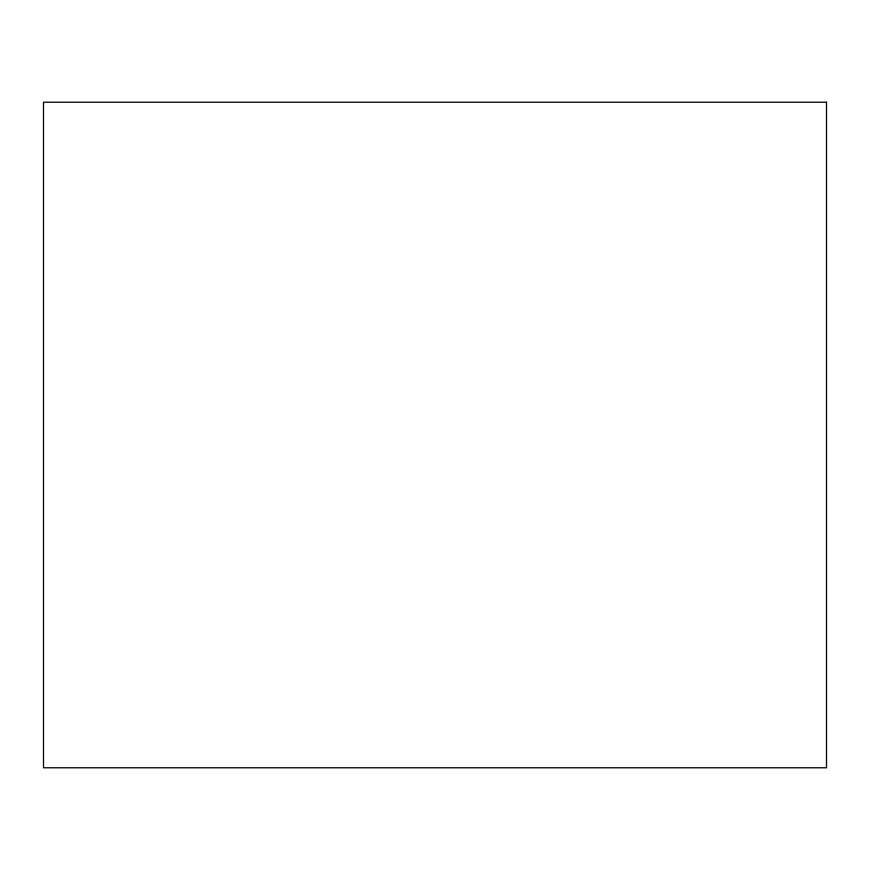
<?xml version="1.0" encoding="UTF-8"?>
<svg xmlns="http://www.w3.org/2000/svg" width="870" height="870" viewBox="0 0 870 870"><rect width="100%" height="100%" fill="white"/><g stroke="black" fill="none" stroke-linecap="round" stroke-linejoin="round"><path stroke-width="1.3" d="M826.5 102.225L43.5 102.225L43.5 767.775L826.5 767.775L826.5 102.225"/></g></svg>
